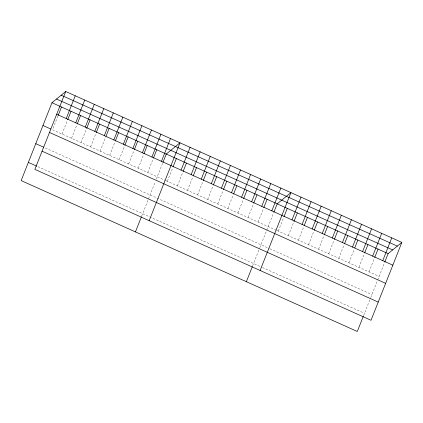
<?xml version="1.0" encoding="UTF-8"?>
<svg xmlns="http://www.w3.org/2000/svg" width="423" height="423" viewBox="0 0 423 423"><rect width="100%" height="100%" fill="white"/><g stroke="black" fill="none" stroke-linecap="round" stroke-linejoin="round"><path stroke-width="0.32" stroke-dasharray="2.12 1.59" d="M57.946 115.987L52.489 129.766L165.562 180.526M62.017 134.043L67.469 120.264M71.54 138.316L76.991 124.542M81.063 142.593L86.752 128.217M90.585 146.866L96.042 133.092M100.108 151.143L105.803 136.766M109.636 155.421L115.088 141.642M119.159 159.693L124.616 145.919M128.682 163.971L134.139 150.191M138.205 168.243L143.661 154.469M147.733 172.521L153.184 158.741M141.679 216.137L155.336 181.647M156.293 179.22L162.712 163.019M167.339 181.324L172.796 167.545M177.422 185.85L182.879 172.071M187.511 190.376L192.962 176.597M197.594 194.903L203.045 181.123M207.677 199.429L213.134 185.655M217.76 203.955L223.217 190.181M227.844 208.486L233.3 194.707M237.932 213.012L243.384 199.233M248.015 217.538L253.467 203.759M258.099 222.064L263.555 208.285M252.605 265.935L259.59 248.29M259.822 247.704L266.501 230.836M266.744 230.228L273.639 212.817M278.265 231.117L283.722 217.343M288.349 235.643L294.043 221.271M298.437 240.174L303.888 226.395M308.52 244.7L313.977 230.921M318.604 249.226L324.06 235.447M328.687 253.752L334.144 239.973M338.77 258.279L344.227 244.505M348.859 262.805L354.31 249.031M358.942 267.336L364.399 253.557M369.025 271.862L374.482 258.083M363.531 315.732L370.522 298.083M370.749 297.496L377.432 280.629M377.67 280.026L384.565 262.609M166.154 180.79L276.489 230.318M277.081 230.588L379.108 276.388M45.293 147.95L269.287 248.502M269.879 248.772L371.912 294.572M37.874 166.683L261.869 267.236M262.461 267.505L364.494 313.306"/><path stroke-width="0.63" d="M65.708 91.511L34.876 169.374L371.024 320.274L401.85 242.405L65.708 91.511L51.976 102.726L21.15 180.595L357.292 331.489L363.294 316.335M58.184 115.389L61.504 107.003M66.221 118.546L75.231 95.788M67.706 119.667L71.027 111.281M75.743 122.823L84.753 100.061M77.229 123.939L80.55 115.553M85.266 127.101L94.276 104.338M86.752 128.217L90.073 119.831M94.789 131.373L103.804 108.611M96.28 132.489L99.601 124.103M104.317 135.651L113.327 112.888M106.041 136.169L109.123 128.381M113.84 139.923L122.85 117.166M115.326 141.044L118.646 132.658M123.363 144.201L132.373 121.438M124.848 145.316L128.169 136.93M132.885 148.478L141.901 125.716M134.377 149.594L137.697 141.208M142.408 152.751L151.423 129.988M143.899 153.866L147.22 145.48M151.936 157.028L160.946 134.265M153.422 158.144L156.743 149.758M161.459 161.3L170.469 138.538M135.439 231.899L141.441 216.745M162.945 162.421L166.265 154.035L179.997 142.815L149.166 220.679M173.033 166.948L176.354 158.562M181.065 170.104L190.08 147.341M183.117 171.474L186.437 163.088M191.154 174.63L200.164 151.868M193.2 176L196.521 167.614M201.237 179.156L210.247 156.399M203.283 180.526L206.604 172.14M211.32 183.688L220.33 160.925M213.366 185.052L216.687 176.666M221.403 188.214L230.419 165.451M223.455 189.578L226.776 181.192M231.487 192.74L240.502 169.977M233.538 194.109L236.859 185.723M241.575 197.266L250.585 174.503M243.622 198.636L246.942 190.25M251.659 201.792L260.668 179.029M253.705 203.162L257.025 194.776M261.742 206.318L270.752 183.556M263.788 207.688L267.109 199.302M271.825 210.85L280.84 188.087M246.366 281.692L252.367 266.543M273.877 212.214L277.197 203.828L290.924 192.613L260.092 270.477M283.96 216.74L287.28 208.354M291.997 219.902L301.007 197.139M294.043 221.271L297.364 212.885M302.08 224.428L311.09 201.665M304.126 225.797L307.447 217.411M312.163 228.954L321.173 206.191M314.21 230.324L317.53 221.938M322.247 233.48L331.262 210.717M324.298 234.85L327.619 226.464M332.33 238.006L341.345 215.249M334.382 239.376L337.702 230.99M342.419 242.538L351.428 219.775M344.465 243.902L347.785 235.516M352.502 247.064L361.512 224.301M354.786 247.83L357.869 240.042M362.585 251.59L371.595 228.827M364.631 252.959L367.952 244.573M372.668 256.116L381.683 233.353M374.72 257.485L378.04 249.099M382.752 260.642L391.767 237.879M384.803 262.011L388.124 253.626L401.85 242.405M61.176 95.212L397.319 246.112M56.508 99.024L392.65 249.924M51.976 102.726L388.124 253.626M56.693 114.273L392.84 265.168M42.966 125.488L50.707 128.962M49.496 132.457L385.639 283.352M35.765 143.672L43.506 147.146M42.078 151.191L378.22 302.091M28.352 162.411L36.685 166.149"/></g></svg>
